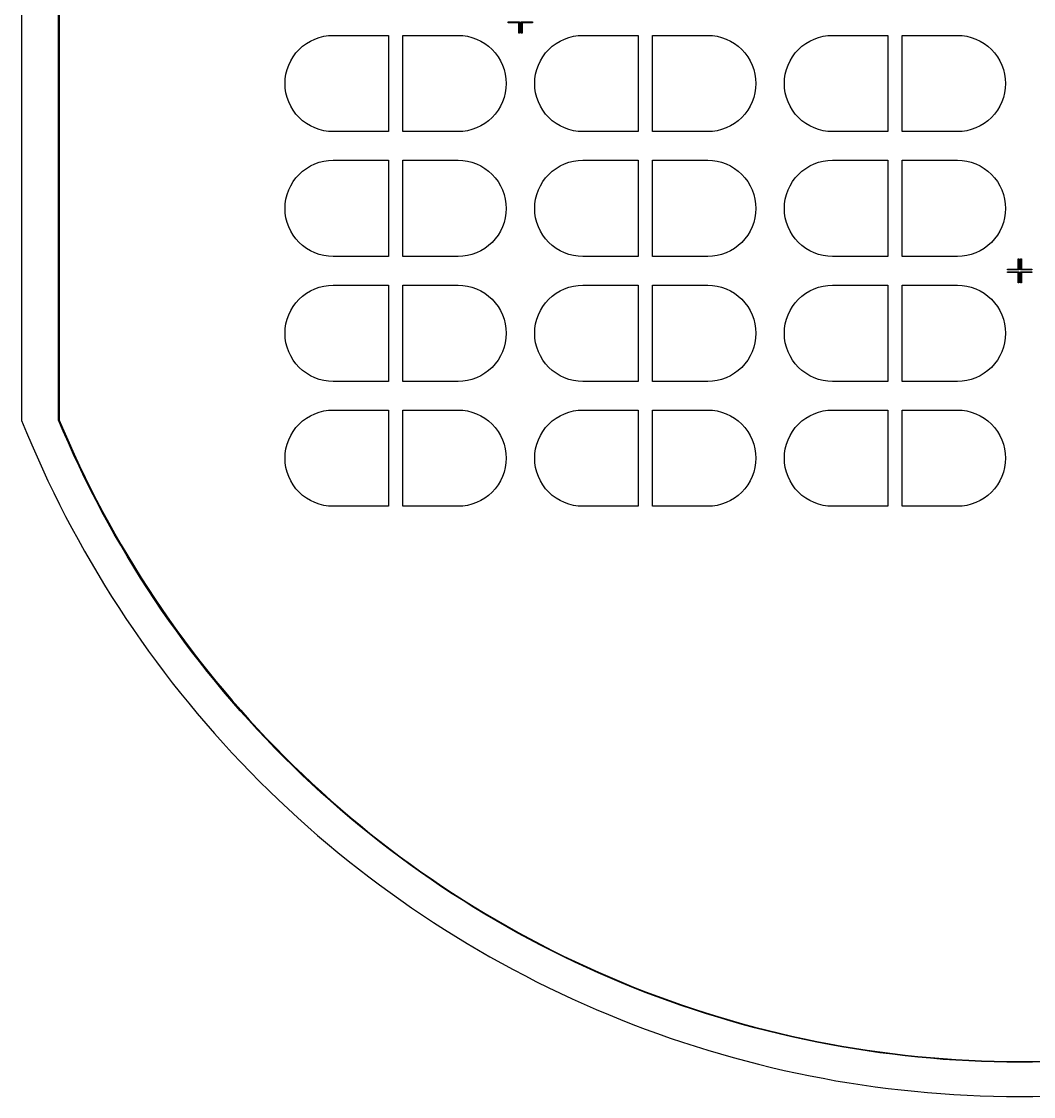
# Model space of a CAD drawing. Extents: x -18 to 132, y -42 to 114.
# Drawn here: x -18 to 55, y -41.5 to 36 of the extents above; entities that cross this region are included whole.
import ezdxf

# ---------------------------------------------------------------- set-up
doc = ezdxf.new("R2010")
doc.units = 0

msp = doc.modelspace()

# ---------------------------------------------------------------- linework, layer by layer
for p, q in [((-17.97, 64.7495), (-17.97, 7.25047)), ((-15.2978, 7.25064), (-15.2978, 64.7494)), ((-15.2437, 64.7491), (-15.2437, 7.25093)), ((17.125, 35.875), (17.125, 35.9375)), ((17.125, 35.9375), (17.9375, 35.9375)), ((17.875, 35.875), (17.125, 35.875)), ((17.875, 35.125), (17.875, 35.875)), ((17.9375, 35.9375), (17.9375, 35.125)), ((18.0625, 35.125), (18.0625, 35.9375)), ((18.0625, 35.9375), (18.875, 35.9375)), ((18.875, 35.875), (18.125, 35.875)), ((18.125, 35.875), (18.125, 35.125)), ((18.875, 35.9375), (18.875, 35.875)), ((3.49272, 34.8206), (3.82304, 34.9033)), ((3.82304, 34.9033), (4.15988, 34.9533)), ((4.15988, 34.9533), (4.5, 34.97)), ((4.5, 34.97), (8.485, 34.97)), ((8.485, 34.97), (8.485, 28.03)), ((9.515, 28.03), (9.515, 34.97)), ((9.515, 34.97), (13.5, 34.97)), ((13.5, 34.97), (13.8401, 34.9533)), ((13.8401, 34.9533), (14.177, 34.9033)), ((14.177, 34.9033), (14.5073, 34.8206)), ((17.9375, 35.125), (17.875, 35.125)), ((18.125, 35.125), (18.0625, 35.125)), ((21.4927, 34.8206), (21.823, 34.9033)), ((21.823, 34.9033), (22.1599, 34.9533)), ((22.1599, 34.9533), (22.5, 34.97)), ((22.5, 34.97), (26.485, 34.97)), ((26.485, 34.97), (26.485, 28.03)), ((27.515, 28.03), (27.515, 34.97)), ((27.515, 34.97), (31.5, 34.97)), ((31.5, 34.97), (31.8401, 34.9533)), ((31.8401, 34.9533), (32.177, 34.9033)), ((32.177, 34.9033), (32.5073, 34.8206)), ((39.4927, 34.8206), (39.823, 34.9033)), ((39.823, 34.9033), (40.1599, 34.9533)), ((40.1599, 34.9533), (40.5, 34.97)), ((40.5, 34.97), (44.485, 34.97)), ((44.485, 34.97), (44.485, 28.03)), ((45.515, 28.03), (45.515, 34.97)), ((45.515, 34.97), (49.5, 34.97)), ((49.5, 34.97), (49.8401, 34.9533)), ((49.8401, 34.9533), (50.177, 34.9033)), ((50.177, 34.9033), (50.5073, 34.8206)), ((2.04634, 33.9537), (2.29866, 34.1823)), ((2.29866, 34.1823), (2.57217, 34.3852)), ((2.57217, 34.3852), (2.86426, 34.5603)), ((2.86426, 34.5603), (3.17209, 34.7059)), ((3.17209, 34.7059), (3.49272, 34.8206)), ((14.5073, 34.8206), (14.8279, 34.7059)), ((14.8279, 34.7059), (15.1357, 34.5603)), ((15.1357, 34.5603), (15.4278, 34.3852)), ((15.4278, 34.3852), (15.7013, 34.1823)), ((15.7013, 34.1823), (15.9537, 33.9537)), ((20.0463, 33.9537), (20.2987, 34.1823)), ((20.2987, 34.1823), (20.5722, 34.3852)), ((20.5722, 34.3852), (20.8643, 34.5603)), ((20.8643, 34.5603), (21.1721, 34.7059)), ((21.1721, 34.7059), (21.4927, 34.8206)), ((32.5073, 34.8206), (32.8279, 34.7059)), ((32.8279, 34.7059), (33.1357, 34.5603)), ((33.1357, 34.5603), (33.4278, 34.3852)), ((33.4278, 34.3852), (33.7013, 34.1823)), ((33.7013, 34.1823), (33.9537, 33.9537)), ((38.0463, 33.9537), (38.2987, 34.1823)), ((38.2987, 34.1823), (38.5722, 34.3852)), ((38.5722, 34.3852), (38.8643, 34.5603)), ((38.8643, 34.5603), (39.1721, 34.7059)), ((39.1721, 34.7059), (39.4927, 34.8206)), ((50.5073, 34.8206), (50.8279, 34.7059)), ((50.8279, 34.7059), (51.1357, 34.5603)), ((51.1357, 34.5603), (51.4278, 34.3852)), ((51.4278, 34.3852), (51.7013, 34.1823)), ((51.7013, 34.1823), (51.9537, 33.9537)), ((1.43974, 33.1357), (1.61481, 33.4278)), ((1.61481, 33.4278), (1.81766, 33.7013)), ((1.81766, 33.7013), (2.04634, 33.9537)), ((15.9537, 33.9537), (16.1823, 33.7013)), ((16.1823, 33.7013), (16.3852, 33.4278)), ((16.3852, 33.4278), (16.5603, 33.1357)), ((19.4397, 33.1357), (19.6148, 33.4278)), ((19.6148, 33.4278), (19.8177, 33.7013)), ((19.8177, 33.7013), (20.0463, 33.9537)), ((33.9537, 33.9537), (34.1823, 33.7013)), ((34.1823, 33.7013), (34.3852, 33.4278)), ((34.3852, 33.4278), (34.5603, 33.1357)), ((37.4397, 33.1357), (37.6148, 33.4278)), ((37.6148, 33.4278), (37.8177, 33.7013)), ((37.8177, 33.7013), (38.0463, 33.9537)), ((51.9537, 33.9537), (52.1823, 33.7013)), ((52.1823, 33.7013), (52.3852, 33.4278)), ((52.3852, 33.4278), (52.5603, 33.1357)), ((1.17943, 32.5073), (1.29414, 32.8279)), ((1.29414, 32.8279), (1.43974, 33.1357)), ((16.5603, 33.1357), (16.7059, 32.8279)), ((16.7059, 32.8279), (16.8206, 32.5073)), ((19.1794, 32.5073), (19.2941, 32.8279)), ((19.2941, 32.8279), (19.4397, 33.1357)), ((34.5603, 33.1357), (34.7059, 32.8279)), ((34.7059, 32.8279), (34.8206, 32.5073)), ((37.1794, 32.5073), (37.2941, 32.8279)), ((37.2941, 32.8279), (37.4397, 33.1357)), ((52.5603, 33.1357), (52.7059, 32.8279)), ((52.7059, 32.8279), (52.8206, 32.5073)), ((1.03001, 31.5), (1.04672, 31.8401)), ((1.04672, 31.8401), (1.09668, 32.177)), ((1.09668, 32.177), (1.17943, 32.5073)), ((16.8206, 32.5073), (16.9033, 32.177)), ((16.9033, 32.177), (16.9533, 31.8401)), ((16.9533, 31.8401), (16.97, 31.5)), ((19.03, 31.5), (19.0467, 31.8401)), ((19.0467, 31.8401), (19.0967, 32.177)), ((19.0967, 32.177), (19.1794, 32.5073)), ((34.8206, 32.5073), (34.9033, 32.177)), ((34.9033, 32.177), (34.9533, 31.8401)), ((34.9533, 31.8401), (34.97, 31.5)), ((37.03, 31.5), (37.0467, 31.8401)), ((37.0467, 31.8401), (37.0967, 32.177)), ((37.0967, 32.177), (37.1794, 32.5073)), ((52.8206, 32.5073), (52.9033, 32.177)), ((52.9033, 32.177), (52.9533, 31.8401)), ((52.9533, 31.8401), (52.97, 31.5)), ((1.04672, 31.1599), (1.03001, 31.5)), ((1.09668, 30.823), (1.04672, 31.1599)), ((16.9533, 31.1599), (16.9033, 30.823)), ((16.97, 31.5), (16.9533, 31.1599)), ((19.0467, 31.1599), (19.03, 31.5)), ((19.0967, 30.823), (19.0467, 31.1599)), ((34.9533, 31.1599), (34.9033, 30.823)), ((34.97, 31.5), (34.9533, 31.1599)), ((37.0467, 31.1599), (37.03, 31.5)), ((37.0967, 30.823), (37.0467, 31.1599)), ((52.9533, 31.1599), (52.9033, 30.823)), ((52.97, 31.5), (52.9533, 31.1599)), ((1.17943, 30.4927), (1.09668, 30.823)), ((1.29414, 30.1721), (1.17943, 30.4927)), ((16.8206, 30.4927), (16.7059, 30.1721)), ((16.9033, 30.823), (16.8206, 30.4927)), ((19.1794, 30.4927), (19.0967, 30.823)), ((19.2941, 30.1721), (19.1794, 30.4927)), ((34.8206, 30.4927), (34.7059, 30.1721)), ((34.9033, 30.823), (34.8206, 30.4927)), ((37.1794, 30.4927), (37.0967, 30.823)), ((37.2941, 30.1721), (37.1794, 30.4927)), ((52.8206, 30.4927), (52.7059, 30.1721)), ((52.9033, 30.823), (52.8206, 30.4927)), ((1.43974, 29.8643), (1.29414, 30.1721)), ((1.61481, 29.5722), (1.43974, 29.8643)), ((1.81766, 29.2987), (1.61481, 29.5722)), ((16.3852, 29.5722), (16.1823, 29.2987)), ((16.5603, 29.8643), (16.3852, 29.5722)), ((16.7059, 30.1721), (16.5603, 29.8643)), ((19.4397, 29.8643), (19.2941, 30.1721)), ((19.6148, 29.5722), (19.4397, 29.8643)), ((19.8177, 29.2987), (19.6148, 29.5722)), ((34.3852, 29.5722), (34.1823, 29.2987)), ((34.5603, 29.8643), (34.3852, 29.5722)), ((34.7059, 30.1721), (34.5603, 29.8643)), ((37.4397, 29.8643), (37.2941, 30.1721)), ((37.6148, 29.5722), (37.4397, 29.8643)), ((37.8177, 29.2987), (37.6148, 29.5722)), ((52.3852, 29.5722), (52.1823, 29.2987)), ((52.5603, 29.8643), (52.3852, 29.5722)), ((52.7059, 30.1721), (52.5603, 29.8643)), ((2.04634, 29.0463), (1.81766, 29.2987)), ((2.29866, 28.8177), (2.04634, 29.0463)), ((2.57217, 28.6148), (2.29866, 28.8177)), ((15.7013, 28.8177), (15.4278, 28.6148)), ((15.9537, 29.0463), (15.7013, 28.8177)), ((16.1823, 29.2987), (15.9537, 29.0463)), ((20.0463, 29.0463), (19.8177, 29.2987)), ((20.2987, 28.8177), (20.0463, 29.0463)), ((20.5722, 28.6148), (20.2987, 28.8177)), ((33.7013, 28.8177), (33.4278, 28.6148)), ((33.9537, 29.0463), (33.7013, 28.8177)), ((34.1823, 29.2987), (33.9537, 29.0463)), ((38.0463, 29.0463), (37.8177, 29.2987)), ((38.2987, 28.8177), (38.0463, 29.0463)), ((38.5722, 28.6148), (38.2987, 28.8177)), ((51.7013, 28.8177), (51.4278, 28.6148)), ((51.9537, 29.0463), (51.7013, 28.8177)), ((52.1823, 29.2987), (51.9537, 29.0463)), ((2.86426, 28.4397), (2.57217, 28.6148)), ((3.17209, 28.2941), (2.86426, 28.4397)), ((3.49272, 28.1794), (3.17209, 28.2941)), ((3.82304, 28.0967), (3.49272, 28.1794)), ((4.15988, 28.0467), (3.82304, 28.0967)), ((4.5, 28.03), (4.15988, 28.0467)), ((8.485, 28.03), (4.5, 28.03)), ((13.5, 28.03), (9.515, 28.03)), ((13.8401, 28.0467), (13.5, 28.03)), ((14.177, 28.0967), (13.8401, 28.0467)), ((14.5073, 28.1794), (14.177, 28.0967)), ((14.8279, 28.2941), (14.5073, 28.1794)), ((15.1357, 28.4397), (14.8279, 28.2941)), ((15.4278, 28.6148), (15.1357, 28.4397)), ((20.8643, 28.4397), (20.5722, 28.6148)), ((21.1721, 28.2941), (20.8643, 28.4397)), ((21.4927, 28.1794), (21.1721, 28.2941)), ((21.823, 28.0967), (21.4927, 28.1794)), ((22.1599, 28.0467), (21.823, 28.0967)), ((22.5, 28.03), (22.1599, 28.0467)), ((26.485, 28.03), (22.5, 28.03)), ((31.5, 28.03), (27.515, 28.03)), ((31.8401, 28.0467), (31.5, 28.03)), ((32.177, 28.0967), (31.8401, 28.0467)), ((32.5073, 28.1794), (32.177, 28.0967)), ((32.8279, 28.2941), (32.5073, 28.1794)), ((33.1357, 28.4397), (32.8279, 28.2941)), ((33.4278, 28.6148), (33.1357, 28.4397)), ((38.8643, 28.4397), (38.5722, 28.6148)), ((39.1721, 28.2941), (38.8643, 28.4397)), ((39.4927, 28.1794), (39.1721, 28.2941)), ((39.823, 28.0967), (39.4927, 28.1794)), ((40.1599, 28.0467), (39.823, 28.0967)), ((40.5, 28.03), (40.1599, 28.0467)), ((44.485, 28.03), (40.5, 28.03)), ((49.5, 28.03), (45.515, 28.03)), ((49.8401, 28.0467), (49.5, 28.03)), ((50.177, 28.0967), (49.8401, 28.0467)), ((50.5073, 28.1794), (50.177, 28.0967)), ((50.8279, 28.2941), (50.5073, 28.1794)), ((51.1357, 28.4397), (50.8279, 28.2941)), ((51.4278, 28.6148), (51.1357, 28.4397)), ((2.86426, 25.5603), (3.17209, 25.7059)), ((3.17209, 25.7059), (3.49272, 25.8206)), ((3.49272, 25.8206), (3.82304, 25.9033)), ((3.82304, 25.9033), (4.15988, 25.9533)), ((4.15988, 25.9533), (4.5, 25.97)), ((4.5, 25.97), (8.485, 25.97)), ((8.485, 25.97), (8.485, 19.03)), ((9.515, 19.03), (9.515, 25.97)), ((9.515, 25.97), (13.5, 25.97)), ((13.5, 25.97), (13.8401, 25.9533)), ((13.8401, 25.9533), (14.177, 25.9033)), ((14.177, 25.9033), (14.5073, 25.8206)), ((14.5073, 25.8206), (14.8279, 25.7059)), ((14.8279, 25.7059), (15.1357, 25.5603)), ((20.8643, 25.5603), (21.1721, 25.7059)), ((21.1721, 25.7059), (21.4927, 25.8206)), ((21.4927, 25.8206), (21.823, 25.9033)), ((21.823, 25.9033), (22.1599, 25.9533)), ((22.1599, 25.9533), (22.5, 25.97)), ((22.5, 25.97), (26.485, 25.97)), ((26.485, 25.97), (26.485, 19.03)), ((27.515, 19.03), (27.515, 25.97)), ((27.515, 25.97), (31.5, 25.97)), ((31.5, 25.97), (31.8401, 25.9533)), ((31.8401, 25.9533), (32.177, 25.9033)), ((32.177, 25.9033), (32.5073, 25.8206)), ((32.5073, 25.8206), (32.8279, 25.7059)), ((32.8279, 25.7059), (33.1357, 25.5603)), ((38.8643, 25.5603), (39.1721, 25.7059)), ((39.1721, 25.7059), (39.4927, 25.8206)), ((39.4927, 25.8206), (39.823, 25.9033)), ((39.823, 25.9033), (40.1599, 25.9533)), ((40.1599, 25.9533), (40.5, 25.97)), ((40.5, 25.97), (44.485, 25.97)), ((44.485, 25.97), (44.485, 19.03)), ((45.515, 19.03), (45.515, 25.97)), ((45.515, 25.97), (49.5, 25.97)), ((49.5, 25.97), (49.8401, 25.9533)), ((49.8401, 25.9533), (50.177, 25.9033)), ((50.177, 25.9033), (50.5073, 25.8206)), ((50.5073, 25.8206), (50.8279, 25.7059)), ((50.8279, 25.7059), (51.1357, 25.5603)), ((1.81766, 24.7013), (2.04634, 24.9537)), ((2.04634, 24.9537), (2.29866, 25.1823)), ((2.29866, 25.1823), (2.57217, 25.3852)), ((2.57217, 25.3852), (2.86426, 25.5603)), ((15.1357, 25.5603), (15.4278, 25.3852)), ((15.4278, 25.3852), (15.7013, 25.1823)), ((15.7013, 25.1823), (15.9537, 24.9537)), ((15.9537, 24.9537), (16.1823, 24.7013)), ((19.8177, 24.7013), (20.0463, 24.9537)), ((20.0463, 24.9537), (20.2987, 25.1823)), ((20.2987, 25.1823), (20.5722, 25.3852)), ((20.5722, 25.3852), (20.8643, 25.5603)), ((33.1357, 25.5603), (33.4278, 25.3852)), ((33.4278, 25.3852), (33.7013, 25.1823)), ((33.7013, 25.1823), (33.9537, 24.9537)), ((33.9537, 24.9537), (34.1823, 24.7013)), ((37.8177, 24.7013), (38.0463, 24.9537)), ((38.0463, 24.9537), (38.2987, 25.1823)), ((38.2987, 25.1823), (38.5722, 25.3852)), ((38.5722, 25.3852), (38.8643, 25.5603)), ((51.1357, 25.5603), (51.4278, 25.3852)), ((51.4278, 25.3852), (51.7013, 25.1823)), ((51.7013, 25.1823), (51.9537, 24.9537)), ((51.9537, 24.9537), (52.1823, 24.7013)), ((1.29414, 23.8279), (1.43974, 24.1357)), ((1.43974, 24.1357), (1.61481, 24.4278)), ((1.61481, 24.4278), (1.81766, 24.7013)), ((16.1823, 24.7013), (16.3852, 24.4278)), ((16.3852, 24.4278), (16.5603, 24.1357)), ((16.5603, 24.1357), (16.7059, 23.8279)), ((19.2941, 23.8279), (19.4397, 24.1357)), ((19.4397, 24.1357), (19.6148, 24.4278)), ((19.6148, 24.4278), (19.8177, 24.7013)), ((34.1823, 24.7013), (34.3852, 24.4278)), ((34.3852, 24.4278), (34.5603, 24.1357)), ((34.5603, 24.1357), (34.7059, 23.8279)), ((37.2941, 23.8279), (37.4397, 24.1357)), ((37.4397, 24.1357), (37.6148, 24.4278)), ((37.6148, 24.4278), (37.8177, 24.7013)), ((52.1823, 24.7013), (52.3852, 24.4278)), ((52.3852, 24.4278), (52.5603, 24.1357)), ((52.5603, 24.1357), (52.7059, 23.8279)), ((1.09668, 23.177), (1.17943, 23.5073)), ((1.17943, 23.5073), (1.29414, 23.8279)), ((16.7059, 23.8279), (16.8206, 23.5073)), ((16.8206, 23.5073), (16.9033, 23.177)), ((19.0967, 23.177), (19.1794, 23.5073)), ((19.1794, 23.5073), (19.2941, 23.8279)), ((34.7059, 23.8279), (34.8206, 23.5073)), ((34.8206, 23.5073), (34.9033, 23.177)), ((37.0967, 23.177), (37.1794, 23.5073)), ((37.1794, 23.5073), (37.2941, 23.8279)), ((52.7059, 23.8279), (52.8206, 23.5073)), ((52.8206, 23.5073), (52.9033, 23.177)), ((1.03001, 22.5), (1.04672, 22.8401)), ((1.04672, 22.1599), (1.03001, 22.5)), ((1.04672, 22.8401), (1.09668, 23.177)), ((16.9033, 23.177), (16.9533, 22.8401)), ((16.9533, 22.8401), (16.97, 22.5)), ((16.97, 22.5), (16.9533, 22.1599)), ((19.03, 22.5), (19.0467, 22.8401)), ((19.0467, 22.1599), (19.03, 22.5)), ((19.0467, 22.8401), (19.0967, 23.177)), ((34.9033, 23.177), (34.9533, 22.8401)), ((34.9533, 22.8401), (34.97, 22.5)), ((34.97, 22.5), (34.9533, 22.1599)), ((37.03, 22.5), (37.0467, 22.8401)), ((37.0467, 22.1599), (37.03, 22.5)), ((37.0467, 22.8401), (37.0967, 23.177)), ((52.9033, 23.177), (52.9533, 22.8401)), ((52.9533, 22.8401), (52.97, 22.5)), ((52.97, 22.5), (52.9533, 22.1599)), ((1.09668, 21.823), (1.04672, 22.1599)), ((1.17943, 21.4927), (1.09668, 21.823)), ((16.9033, 21.823), (16.8206, 21.4927)), ((16.9533, 22.1599), (16.9033, 21.823)), ((19.0967, 21.823), (19.0467, 22.1599)), ((19.1794, 21.4927), (19.0967, 21.823)), ((34.9033, 21.823), (34.8206, 21.4927)), ((34.9533, 22.1599), (34.9033, 21.823)), ((37.0967, 21.823), (37.0467, 22.1599)), ((37.1794, 21.4927), (37.0967, 21.823)), ((52.9033, 21.823), (52.8206, 21.4927)), ((52.9533, 22.1599), (52.9033, 21.823)), ((1.29414, 21.1721), (1.17943, 21.4927)), ((1.43974, 20.8643), (1.29414, 21.1721)), ((16.7059, 21.1721), (16.5603, 20.8643)), ((16.8206, 21.4927), (16.7059, 21.1721)), ((19.2941, 21.1721), (19.1794, 21.4927)), ((19.4397, 20.8643), (19.2941, 21.1721)), ((34.7059, 21.1721), (34.5603, 20.8643)), ((34.8206, 21.4927), (34.7059, 21.1721)), ((37.2941, 21.1721), (37.1794, 21.4927)), ((37.4397, 20.8643), (37.2941, 21.1721)), ((52.7059, 21.1721), (52.5603, 20.8643)), ((52.8206, 21.4927), (52.7059, 21.1721)), ((1.61481, 20.5722), (1.43974, 20.8643)), ((1.81766, 20.2987), (1.61481, 20.5722)), ((2.04634, 20.0463), (1.81766, 20.2987)), ((16.1823, 20.2987), (15.9537, 20.0463)), ((16.3852, 20.5722), (16.1823, 20.2987)), ((16.5603, 20.8643), (16.3852, 20.5722)), ((19.6148, 20.5722), (19.4397, 20.8643)), ((19.8177, 20.2987), (19.6148, 20.5722)), ((20.0463, 20.0463), (19.8177, 20.2987)), ((34.1823, 20.2987), (33.9537, 20.0463)), ((34.3852, 20.5722), (34.1823, 20.2987)), ((34.5603, 20.8643), (34.3852, 20.5722)), ((37.6148, 20.5722), (37.4397, 20.8643)), ((37.8177, 20.2987), (37.6148, 20.5722)), ((38.0463, 20.0463), (37.8177, 20.2987)), ((52.1823, 20.2987), (51.9537, 20.0463)), ((52.3852, 20.5722), (52.1823, 20.2987)), ((52.5603, 20.8643), (52.3852, 20.5722)), ((2.29866, 19.8177), (2.04634, 20.0463)), ((2.57217, 19.6148), (2.29866, 19.8177)), ((2.86426, 19.4397), (2.57217, 19.6148)), ((3.17209, 19.2941), (2.86426, 19.4397)), ((15.1357, 19.4397), (14.8279, 19.2941)), ((15.4278, 19.6148), (15.1357, 19.4397)), ((15.7013, 19.8177), (15.4278, 19.6148)), ((15.9537, 20.0463), (15.7013, 19.8177)), ((20.2987, 19.8177), (20.0463, 20.0463)), ((20.5722, 19.6148), (20.2987, 19.8177)), ((20.8643, 19.4397), (20.5722, 19.6148)), ((21.1721, 19.2941), (20.8643, 19.4397)), ((33.1357, 19.4397), (32.8279, 19.2941)), ((33.4278, 19.6148), (33.1357, 19.4397)), ((33.7013, 19.8177), (33.4278, 19.6148)), ((33.9537, 20.0463), (33.7013, 19.8177)), ((38.2987, 19.8177), (38.0463, 20.0463)), ((38.5722, 19.6148), (38.2987, 19.8177)), ((38.8643, 19.4397), (38.5722, 19.6148)), ((39.1721, 19.2941), (38.8643, 19.4397)), ((51.1357, 19.4397), (50.8279, 19.2941)), ((51.4278, 19.6148), (51.1357, 19.4397)), ((51.7013, 19.8177), (51.4278, 19.6148)), ((51.9537, 20.0463), (51.7013, 19.8177)), ((3.49272, 19.1794), (3.17209, 19.2941)), ((3.82304, 19.0967), (3.49272, 19.1794)), ((4.15988, 19.0467), (3.82304, 19.0967)), ((4.5, 19.03), (4.15988, 19.0467)), ((8.485, 19.03), (4.5, 19.03)), ((13.5, 19.03), (9.515, 19.03)), ((13.8401, 19.0467), (13.5, 19.03)), ((14.177, 19.0967), (13.8401, 19.0467)), ((14.5073, 19.1794), (14.177, 19.0967)), ((14.8279, 19.2941), (14.5073, 19.1794)), ((21.4927, 19.1794), (21.1721, 19.2941)), ((21.823, 19.0967), (21.4927, 19.1794)), ((22.1599, 19.0467), (21.823, 19.0967)), ((22.5, 19.03), (22.1599, 19.0467)), ((26.485, 19.03), (22.5, 19.03)), ((31.5, 19.03), (27.515, 19.03)), ((31.8401, 19.0467), (31.5, 19.03)), ((32.177, 19.0967), (31.8401, 19.0467)), ((32.5073, 19.1794), (32.177, 19.0967)), ((32.8279, 19.2941), (32.5073, 19.1794)), ((39.4927, 19.1794), (39.1721, 19.2941)), ((39.823, 19.0967), (39.4927, 19.1794)), ((40.1599, 19.0467), (39.823, 19.0967)), ((40.5, 19.03), (40.1599, 19.0467)), ((44.485, 19.03), (40.5, 19.03)), ((49.5, 19.03), (45.515, 19.03)), ((49.8401, 19.0467), (49.5, 19.03)), ((50.177, 19.0967), (49.8401, 19.0467)), ((50.5073, 19.1794), (50.177, 19.0967)), ((50.8279, 19.2941), (50.5073, 19.1794)), ((53.875, 18.125), (53.875, 18.875)), ((53.875, 18.875), (53.9375, 18.875)), ((53.9375, 18.875), (53.9375, 18.0625)), ((54.0625, 18.0625), (54.0625, 18.875)), ((54.0625, 18.875), (54.125, 18.875)), ((54.125, 18.875), (54.125, 18.125)), ((53.125, 18.0625), (53.125, 18.125)), ((53.125, 18.125), (53.875, 18.125)), ((53.9375, 18.0625), (53.125, 18.0625)), ((53.125, 17.875), (53.125, 17.9375)), ((53.125, 17.9375), (53.9375, 17.9375)), ((53.875, 17.875), (53.125, 17.875)), ((53.875, 17.125), (53.875, 17.875)), ((53.9375, 17.9375), (53.9375, 17.125)), ((54.875, 18.0625), (54.0625, 18.0625)), ((54.0625, 17.125), (54.0625, 17.9375)), ((54.0625, 17.9375), (54.875, 17.9375)), ((54.125, 18.125), (54.875, 18.125)), ((54.875, 17.875), (54.125, 17.875)), ((54.125, 17.875), (54.125, 17.125)), ((54.875, 18.125), (54.875, 18.0625)), ((54.875, 17.9375), (54.875, 17.875)), ((53.9375, 17.125), (53.875, 17.125)), ((54.125, 17.125), (54.0625, 17.125)), ((2.29866, 16.1823), (2.57217, 16.3852)), ((2.57217, 16.3852), (2.86426, 16.5603)), ((2.86426, 16.5603), (3.17209, 16.7059)), ((3.17209, 16.7059), (3.49272, 16.8206)), ((3.49272, 16.8206), (3.82304, 16.9033)), ((3.82304, 16.9033), (4.15988, 16.9533)), ((4.15988, 16.9533), (4.5, 16.97)), ((4.5, 16.97), (8.485, 16.97)), ((8.485, 16.97), (8.485, 10.03)), ((9.515, 10.03), (9.515, 16.97)), ((9.515, 16.97), (13.5, 16.97)), ((13.5, 16.97), (13.8401, 16.9533)), ((13.8401, 16.9533), (14.177, 16.9033)), ((14.177, 16.9033), (14.5073, 16.8206)), ((14.5073, 16.8206), (14.8279, 16.7059)), ((14.8279, 16.7059), (15.1357, 16.5603)), ((15.1357, 16.5603), (15.4278, 16.3852)), ((15.4278, 16.3852), (15.7013, 16.1823)), ((20.2987, 16.1823), (20.5722, 16.3852)), ((20.5722, 16.3852), (20.8643, 16.5603)), ((20.8643, 16.5603), (21.1721, 16.7059)), ((21.1721, 16.7059), (21.4927, 16.8206)), ((21.4927, 16.8206), (21.823, 16.9033)), ((21.823, 16.9033), (22.1599, 16.9533)), ((22.1599, 16.9533), (22.5, 16.97)), ((22.5, 16.97), (26.485, 16.97)), ((26.485, 16.97), (26.485, 10.03)), ((27.515, 10.03), (27.515, 16.97)), ((27.515, 16.97), (31.5, 16.97)), ((31.5, 16.97), (31.8401, 16.9533)), ((31.8401, 16.9533), (32.177, 16.9033)), ((32.177, 16.9033), (32.5073, 16.8206)), ((32.5073, 16.8206), (32.8279, 16.7059)), ((32.8279, 16.7059), (33.1357, 16.5603)), ((33.1357, 16.5603), (33.4278, 16.3852)), ((33.4278, 16.3852), (33.7013, 16.1823)), ((38.2987, 16.1823), (38.5722, 16.3852)), ((38.5722, 16.3852), (38.8643, 16.5603)), ((38.8643, 16.5603), (39.1721, 16.7059)), ((39.1721, 16.7059), (39.4927, 16.8206)), ((39.4927, 16.8206), (39.823, 16.9033)), ((39.823, 16.9033), (40.1599, 16.9533)), ((40.1599, 16.9533), (40.5, 16.97)), ((40.5, 16.97), (44.485, 16.97)), ((44.485, 16.97), (44.485, 10.03)), ((45.515, 10.03), (45.515, 16.97)), ((45.515, 16.97), (49.5, 16.97)), ((49.5, 16.97), (49.8401, 16.9533)), ((49.8401, 16.9533), (50.177, 16.9033)), ((50.177, 16.9033), (50.5073, 16.8206)), ((50.5073, 16.8206), (50.8279, 16.7059)), ((50.8279, 16.7059), (51.1357, 16.5603)), ((51.1357, 16.5603), (51.4278, 16.3852)), ((51.4278, 16.3852), (51.7013, 16.1823)), ((1.61481, 15.4278), (1.81766, 15.7013)), ((1.81766, 15.7013), (2.04634, 15.9537)), ((2.04634, 15.9537), (2.29866, 16.1823)), ((15.7013, 16.1823), (15.9537, 15.9537)), ((15.9537, 15.9537), (16.1823, 15.7013)), ((16.1823, 15.7013), (16.3852, 15.4278)), ((19.6148, 15.4278), (19.8177, 15.7013)), ((19.8177, 15.7013), (20.0463, 15.9537)), ((20.0463, 15.9537), (20.2987, 16.1823)), ((33.7013, 16.1823), (33.9537, 15.9537)), ((33.9537, 15.9537), (34.1823, 15.7013)), ((34.1823, 15.7013), (34.3852, 15.4278)), ((37.6148, 15.4278), (37.8177, 15.7013)), ((37.8177, 15.7013), (38.0463, 15.9537)), ((38.0463, 15.9537), (38.2987, 16.1823)), ((51.7013, 16.1823), (51.9537, 15.9537)), ((51.9537, 15.9537), (52.1823, 15.7013)), ((52.1823, 15.7013), (52.3852, 15.4278)), ((1.17943, 14.5073), (1.29414, 14.8279)), ((1.29414, 14.8279), (1.43974, 15.1357)), ((1.43974, 15.1357), (1.61481, 15.4278)), ((16.3852, 15.4278), (16.5603, 15.1357)), ((16.5603, 15.1357), (16.7059, 14.8279)), ((16.7059, 14.8279), (16.8206, 14.5073)), ((19.1794, 14.5073), (19.2941, 14.8279)), ((19.2941, 14.8279), (19.4397, 15.1357)), ((19.4397, 15.1357), (19.6148, 15.4278)), ((34.3852, 15.4278), (34.5603, 15.1357)), ((34.5603, 15.1357), (34.7059, 14.8279)), ((34.7059, 14.8279), (34.8206, 14.5073)), ((37.1794, 14.5073), (37.2941, 14.8279)), ((37.2941, 14.8279), (37.4397, 15.1357)), ((37.4397, 15.1357), (37.6148, 15.4278)), ((52.3852, 15.4278), (52.5603, 15.1357)), ((52.5603, 15.1357), (52.7059, 14.8279)), ((52.7059, 14.8279), (52.8206, 14.5073)), ((1.04672, 13.8401), (1.09668, 14.177)), ((1.09668, 14.177), (1.17943, 14.5073)), ((16.8206, 14.5073), (16.9033, 14.177)), ((16.9033, 14.177), (16.9533, 13.8401)), ((19.0467, 13.8401), (19.0967, 14.177)), ((19.0967, 14.177), (19.1794, 14.5073)), ((34.8206, 14.5073), (34.9033, 14.177)), ((34.9033, 14.177), (34.9533, 13.8401)), ((37.0467, 13.8401), (37.0967, 14.177)), ((37.0967, 14.177), (37.1794, 14.5073)), ((52.8206, 14.5073), (52.9033, 14.177)), ((52.9033, 14.177), (52.9533, 13.8401)), ((1.03001, 13.5), (1.04672, 13.8401)), ((1.04672, 13.1599), (1.03001, 13.5)), ((16.9533, 13.8401), (16.97, 13.5)), ((16.97, 13.5), (16.9533, 13.1599)), ((19.03, 13.5), (19.0467, 13.8401)), ((19.0467, 13.1599), (19.03, 13.5)), ((34.9533, 13.8401), (34.97, 13.5)), ((34.97, 13.5), (34.9533, 13.1599)), ((37.03, 13.5), (37.0467, 13.8401)), ((37.0467, 13.1599), (37.03, 13.5)), ((52.9533, 13.8401), (52.97, 13.5)), ((52.97, 13.5), (52.9533, 13.1599)), ((1.09668, 12.823), (1.04672, 13.1599)), ((1.17943, 12.4927), (1.09668, 12.823)), ((1.29414, 12.1721), (1.17943, 12.4927)), ((16.8206, 12.4927), (16.7059, 12.1721)), ((16.9033, 12.823), (16.8206, 12.4927)), ((16.9533, 13.1599), (16.9033, 12.823)), ((19.0967, 12.823), (19.0467, 13.1599)), ((19.1794, 12.4927), (19.0967, 12.823)), ((19.2941, 12.1721), (19.1794, 12.4927)), ((34.8206, 12.4927), (34.7059, 12.1721)), ((34.9033, 12.823), (34.8206, 12.4927)), ((34.9533, 13.1599), (34.9033, 12.823)), ((37.0967, 12.823), (37.0467, 13.1599)), ((37.1794, 12.4927), (37.0967, 12.823)), ((37.2941, 12.1721), (37.1794, 12.4927)), ((52.8206, 12.4927), (52.7059, 12.1721)), ((52.9033, 12.823), (52.8206, 12.4927)), ((52.9533, 13.1599), (52.9033, 12.823)), ((1.43974, 11.8643), (1.29414, 12.1721)), ((1.61481, 11.5722), (1.43974, 11.8643)), ((16.5603, 11.8643), (16.3852, 11.5722)), ((16.7059, 12.1721), (16.5603, 11.8643)), ((19.4397, 11.8643), (19.2941, 12.1721)), ((19.6148, 11.5722), (19.4397, 11.8643)), ((34.5603, 11.8643), (34.3852, 11.5722)), ((34.7059, 12.1721), (34.5603, 11.8643)), ((37.4397, 11.8643), (37.2941, 12.1721)), ((37.6148, 11.5722), (37.4397, 11.8643)), ((52.5603, 11.8643), (52.3852, 11.5722)), ((52.7059, 12.1721), (52.5603, 11.8643)), ((1.81766, 11.2987), (1.61481, 11.5722)), ((2.04634, 11.0463), (1.81766, 11.2987)), ((2.29866, 10.8177), (2.04634, 11.0463)), ((15.9537, 11.0463), (15.7013, 10.8177)), ((16.1823, 11.2987), (15.9537, 11.0463)), ((16.3852, 11.5722), (16.1823, 11.2987)), ((19.8177, 11.2987), (19.6148, 11.5722)), ((20.0463, 11.0463), (19.8177, 11.2987)), ((20.2987, 10.8177), (20.0463, 11.0463)), ((33.9537, 11.0463), (33.7013, 10.8177)), ((34.1823, 11.2987), (33.9537, 11.0463)), ((34.3852, 11.5722), (34.1823, 11.2987)), ((37.8177, 11.2987), (37.6148, 11.5722)), ((38.0463, 11.0463), (37.8177, 11.2987)), ((38.2987, 10.8177), (38.0463, 11.0463)), ((51.9537, 11.0463), (51.7013, 10.8177)), ((52.1823, 11.2987), (51.9537, 11.0463)), ((52.3852, 11.5722), (52.1823, 11.2987)), ((2.57217, 10.6148), (2.29866, 10.8177)), ((2.86426, 10.4397), (2.57217, 10.6148)), ((3.17209, 10.2941), (2.86426, 10.4397)), ((3.49272, 10.1794), (3.17209, 10.2941)), ((3.82304, 10.0967), (3.49272, 10.1794)), ((4.15988, 10.0467), (3.82304, 10.0967)), ((14.177, 10.0967), (13.8401, 10.0467)), ((14.5073, 10.1794), (14.177, 10.0967)), ((14.8279, 10.2941), (14.5073, 10.1794)), ((15.1357, 10.4397), (14.8279, 10.2941)), ((15.4278, 10.6148), (15.1357, 10.4397)), ((15.7013, 10.8177), (15.4278, 10.6148)), ((20.5722, 10.6148), (20.2987, 10.8177)), ((20.8643, 10.4397), (20.5722, 10.6148)), ((21.1721, 10.2941), (20.8643, 10.4397)), ((21.4927, 10.1794), (21.1721, 10.2941)), ((21.823, 10.0967), (21.4927, 10.1794)), ((22.1599, 10.0467), (21.823, 10.0967)), ((32.177, 10.0967), (31.8401, 10.0467)), ((32.5073, 10.1794), (32.177, 10.0967)), ((32.8279, 10.2941), (32.5073, 10.1794)), ((33.1357, 10.4397), (32.8279, 10.2941)), ((33.4278, 10.6148), (33.1357, 10.4397)), ((33.7013, 10.8177), (33.4278, 10.6148)), ((38.5722, 10.6148), (38.2987, 10.8177)), ((38.8643, 10.4397), (38.5722, 10.6148)), ((39.1721, 10.2941), (38.8643, 10.4397)), ((39.4927, 10.1794), (39.1721, 10.2941)), ((39.823, 10.0967), (39.4927, 10.1794)), ((40.1599, 10.0467), (39.823, 10.0967)), ((50.177, 10.0967), (49.8401, 10.0467)), ((50.5073, 10.1794), (50.177, 10.0967)), ((50.8279, 10.2941), (50.5073, 10.1794)), ((51.1357, 10.4397), (50.8279, 10.2941)), ((51.4278, 10.6148), (51.1357, 10.4397)), ((51.7013, 10.8177), (51.4278, 10.6148)), ((4.5, 10.03), (4.15988, 10.0467)), ((8.485, 10.03), (4.5, 10.03)), ((13.5, 10.03), (9.515, 10.03)), ((13.8401, 10.0467), (13.5, 10.03)), ((22.5, 10.03), (22.1599, 10.0467)), ((26.485, 10.03), (22.5, 10.03)), ((31.5, 10.03), (27.515, 10.03)), ((31.8401, 10.0467), (31.5, 10.03)), ((40.5, 10.03), (40.1599, 10.0467)), ((44.485, 10.03), (40.5, 10.03)), ((49.5, 10.03), (45.515, 10.03)), ((49.8401, 10.0467), (49.5, 10.03)), ((3.17209, 7.70586), (3.49272, 7.82057)), ((3.49272, 7.82057), (3.82304, 7.90332)), ((3.82304, 7.90332), (4.15988, 7.95328)), ((4.15988, 7.95328), (4.5, 7.96999)), ((4.5, 7.96999), (8.485, 7.96999)), ((8.485, 7.96999), (8.485, 1.03001)), ((9.515, 1.03001), (9.515, 7.96999)), ((9.515, 7.96999), (13.5, 7.96999)), ((13.5, 7.96999), (13.8401, 7.95328)), ((13.8401, 7.95328), (14.177, 7.90332)), ((14.177, 7.90332), (14.5073, 7.82057)), ((14.5073, 7.82057), (14.8279, 7.70586)), ((21.1721, 7.70586), (21.4927, 7.82057)), ((21.4927, 7.82057), (21.823, 7.90332)), ((21.823, 7.90332), (22.1599, 7.95328)), ((22.1599, 7.95328), (22.5, 7.96999)), ((22.5, 7.96999), (26.485, 7.96999)), ((26.485, 7.96999), (26.485, 1.03001)), ((27.515, 1.03001), (27.515, 7.96999)), ((27.515, 7.96999), (31.5, 7.96999)), ((31.5, 7.96999), (31.8401, 7.95328)), ((31.8401, 7.95328), (32.177, 7.90332)), ((32.177, 7.90332), (32.5073, 7.82057)), ((32.5073, 7.82057), (32.8279, 7.70586)), ((39.1721, 7.70586), (39.4927, 7.82057)), ((39.4927, 7.82057), (39.823, 7.90332)), ((39.823, 7.90332), (40.1599, 7.95328)), ((40.1599, 7.95328), (40.5, 7.96999)), ((40.5, 7.96999), (44.485, 7.96999)), ((44.485, 7.96999), (44.485, 1.03001)), ((45.515, 1.03001), (45.515, 7.96999)), ((45.515, 7.96999), (49.5, 7.96999)), ((49.5, 7.96999), (49.8401, 7.95328)), ((49.8401, 7.95328), (50.177, 7.90332)), ((50.177, 7.90332), (50.5073, 7.82057)), ((50.5073, 7.82057), (50.8279, 7.70586)), ((-17.97, 7.25047), (-17.9592, 7.22293)), ((-17.9592, 7.22293), (-17.6007, 6.34204)), ((-14.9565, 6.44075), (-15.2978, 7.25064)), ((-15.2437, 7.25093), (-14.9106, 6.46045)), ((2.04634, 6.95366), (2.29866, 7.18234)), ((2.29866, 7.18234), (2.57217, 7.38519)), ((2.57217, 7.38519), (2.86426, 7.56026)), ((2.86426, 7.56026), (3.17209, 7.70586)), ((14.8279, 7.70586), (15.1357, 7.56026)), ((15.1357, 7.56026), (15.4278, 7.38519)), ((15.4278, 7.38519), (15.7013, 7.18234)), ((15.7013, 7.18234), (15.9537, 6.95366)), ((20.0463, 6.95366), (20.2987, 7.18234)), ((20.2987, 7.18234), (20.5722, 7.38519)), ((20.5722, 7.38519), (20.8643, 7.56026)), ((20.8643, 7.56026), (21.1721, 7.70586)), ((32.8279, 7.70586), (33.1357, 7.56026)), ((33.1357, 7.56026), (33.4278, 7.38519)), ((33.4278, 7.38519), (33.7013, 7.18234)), ((33.7013, 7.18234), (33.9537, 6.95366)), ((38.0463, 6.95366), (38.2987, 7.18234)), ((38.2987, 7.18234), (38.5722, 7.38519)), ((38.5722, 7.38519), (38.8643, 7.56026)), ((38.8643, 7.56026), (39.1721, 7.70586)), ((50.8279, 7.70586), (51.1357, 7.56026)), ((51.1357, 7.56026), (51.4278, 7.38519)), ((51.4278, 7.38519), (51.7013, 7.18234)), ((51.7013, 7.18234), (51.9537, 6.95366)), ((-17.6007, 6.34204), (-17.2313, 5.46562)), ((-14.5886, 5.59677), (-14.9565, 6.44075)), ((-14.9106, 6.46045), (-14.5429, 5.61703)), ((1.43974, 6.13574), (1.61481, 6.42783)), ((1.61481, 6.42783), (1.81766, 6.70134)), ((1.81766, 6.70134), (2.04634, 6.95366)), ((15.9537, 6.95366), (16.1823, 6.70134)), ((16.1823, 6.70134), (16.3852, 6.42783)), ((16.3852, 6.42783), (16.5603, 6.13574)), ((19.4397, 6.13574), (19.6148, 6.42783)), ((19.6148, 6.42783), (19.8177, 6.70134)), ((19.8177, 6.70134), (20.0463, 6.95366)), ((33.9537, 6.95366), (34.1823, 6.70134)), ((34.1823, 6.70134), (34.3852, 6.42783)), ((34.3852, 6.42783), (34.5603, 6.13574)), ((37.4397, 6.13574), (37.6148, 6.42783)), ((37.6148, 6.42783), (37.8177, 6.70134)), ((37.8177, 6.70134), (38.0463, 6.95366)), ((51.9537, 6.95366), (52.1823, 6.70134)), ((52.1823, 6.70134), (52.3852, 6.42783)), ((52.3852, 6.42783), (52.5603, 6.13574)), ((-17.2313, 5.46562), (-16.8513, 4.59381)), ((-14.2103, 4.75739), (-14.5886, 5.59677)), ((-14.5429, 5.61703), (-14.1649, 4.7782)), ((1.09668, 5.17696), (1.17943, 5.50728)), ((1.17943, 5.50728), (1.29414, 5.82791)), ((1.29414, 5.82791), (1.43974, 6.13574)), ((16.5603, 6.13574), (16.7059, 5.82791)), ((16.7059, 5.82791), (16.8206, 5.50728)), ((16.8206, 5.50728), (16.9033, 5.17696)), ((19.0967, 5.17696), (19.1794, 5.50728)), ((19.1794, 5.50728), (19.2941, 5.82791)), ((19.2941, 5.82791), (19.4397, 6.13574)), ((34.5603, 6.13574), (34.7059, 5.82791)), ((34.7059, 5.82791), (34.8206, 5.50728)), ((34.8206, 5.50728), (34.9033, 5.17696)), ((37.0967, 5.17696), (37.1794, 5.50728)), ((37.1794, 5.50728), (37.2941, 5.82791)), ((37.2941, 5.82791), (37.4397, 6.13574)), ((52.5603, 6.13574), (52.7059, 5.82791)), ((52.7059, 5.82791), (52.8206, 5.50728)), ((52.8206, 5.50728), (52.9033, 5.17696)), ((-13.8218, 3.92268), (-14.2103, 4.75739)), ((-14.1649, 4.7782), (-13.7766, 3.94406)), ((1.03001, 4.5), (1.04672, 4.84012)), ((1.04672, 4.84012), (1.09668, 5.17696)), ((16.9033, 5.17696), (16.9533, 4.84012)), ((16.9533, 4.84012), (16.97, 4.5)), ((19.03, 4.5), (19.0467, 4.84012)), ((19.0467, 4.84012), (19.0967, 5.17696)), ((34.9033, 5.17696), (34.9533, 4.84012)), ((34.9533, 4.84012), (34.97, 4.5)), ((37.03, 4.5), (37.0467, 4.84012)), ((37.0467, 4.84012), (37.0967, 5.17696)), ((52.9033, 5.17696), (52.9533, 4.84012)), ((52.9533, 4.84012), (52.97, 4.5)), ((-16.8513, 4.59381), (-16.4605, 3.72672)), ((-13.423, 3.09282), (-13.8218, 3.92268)), ((-13.7766, 3.94406), (-13.3781, 3.11475)), ((1.04672, 4.15988), (1.03001, 4.5)), ((1.09668, 3.82304), (1.04672, 4.15988)), ((16.9533, 4.15988), (16.9033, 3.82304)), ((16.97, 4.5), (16.9533, 4.15988)), ((19.0467, 4.15988), (19.03, 4.5)), ((19.0967, 3.82304), (19.0467, 4.15988)), ((34.9533, 4.15988), (34.9033, 3.82304)), ((34.97, 4.5), (34.9533, 4.15988)), ((37.0467, 4.15988), (37.03, 4.5)), ((37.0967, 3.82304), (37.0467, 4.15988)), ((52.9533, 4.15988), (52.9033, 3.82304)), ((52.97, 4.5), (52.9533, 4.15988)), ((-16.4605, 3.72672), (-16.0592, 2.86449)), ((-13.3781, 3.11475), (-12.9695, 2.29039)), ((1.17943, 3.49272), (1.09668, 3.82304)), ((1.29414, 3.17209), (1.17943, 3.49272)), ((1.43974, 2.86426), (1.29414, 3.17209)), ((16.7059, 3.17209), (16.5603, 2.86426)), ((16.8206, 3.49272), (16.7059, 3.17209)), ((16.9033, 3.82304), (16.8206, 3.49272)), ((19.1794, 3.49272), (19.0967, 3.82304)), ((19.2941, 3.17209), (19.1794, 3.49272)), ((19.4397, 2.86426), (19.2941, 3.17209)), ((34.7059, 3.17209), (34.5603, 2.86426)), ((34.8206, 3.49272), (34.7059, 3.17209)), ((34.9033, 3.82304), (34.8206, 3.49272)), ((37.1794, 3.49272), (37.0967, 3.82304)), ((37.2941, 3.17209), (37.1794, 3.49272)), ((37.4397, 2.86426), (37.2941, 3.17209)), ((52.7059, 3.17209), (52.5603, 2.86426)), ((52.8206, 3.49272), (52.7059, 3.17209)), ((52.9033, 3.82304), (52.8206, 3.49272)), ((-16.0592, 2.86449), (-15.6473, 2.00725)), ((-13.0141, 2.26791), (-13.423, 3.09282)), ((1.61481, 2.57217), (1.43974, 2.86426)), ((1.81766, 2.29866), (1.61481, 2.57217)), ((16.3852, 2.57217), (16.1823, 2.29866)), ((16.5603, 2.86426), (16.3852, 2.57217)), ((19.6148, 2.57217), (19.4397, 2.86426)), ((19.8177, 2.29866), (19.6148, 2.57217)), ((34.3852, 2.57217), (34.1823, 2.29866)), ((34.5603, 2.86426), (34.3852, 2.57217)), ((37.6148, 2.57217), (37.4397, 2.86426)), ((37.8177, 2.29866), (37.6148, 2.57217)), ((52.3852, 2.57217), (52.1823, 2.29866)), ((52.5603, 2.86426), (52.3852, 2.57217)), ((-15.6473, 2.00725), (-15.2249, 1.15512)), ((-12.5952, 1.44809), (-13.0141, 2.26791)), ((-12.9695, 2.29039), (-12.5508, 1.47112)), ((2.04634, 2.04634), (1.81766, 2.29866)), ((2.29866, 1.81766), (2.04634, 2.04634)), ((2.57217, 1.61481), (2.29866, 1.81766)), ((2.86426, 1.43974), (2.57217, 1.61481)), ((15.4278, 1.61481), (15.1357, 1.43974)), ((15.7013, 1.81766), (15.4278, 1.61481)), ((15.9537, 2.04634), (15.7013, 1.81766)), ((16.1823, 2.29866), (15.9537, 2.04634)), ((20.0463, 2.04634), (19.8177, 2.29866)), ((20.2987, 1.81766), (20.0463, 2.04634)), ((20.5722, 1.61481), (20.2987, 1.81766)), ((20.8643, 1.43974), (20.5722, 1.61481)), ((33.4278, 1.61481), (33.1357, 1.43974)), ((33.7013, 1.81766), (33.4278, 1.61481)), ((33.9537, 2.04634), (33.7013, 1.81766)), ((34.1823, 2.29866), (33.9537, 2.04634)), ((38.0463, 2.04634), (37.8177, 2.29866)), ((38.2987, 1.81766), (38.0463, 2.04634)), ((38.5722, 1.61481), (38.2987, 1.81766)), ((38.8643, 1.43974), (38.5722, 1.61481)), ((51.4278, 1.61481), (51.1357, 1.43974)), ((51.7013, 1.81766), (51.4278, 1.61481)), ((51.9537, 2.04634), (51.7013, 1.81766)), ((52.1823, 2.29866), (51.9537, 2.04634)), ((-15.2249, 1.15512), (-14.7921, 0.30826)), ((-12.1661, 0.63347), (-12.5952, 1.44809)), ((-12.5508, 1.47112), (-12.122, 0.65703)), ((3.17209, 1.29414), (2.86426, 1.43974)), ((3.49272, 1.17943), (3.17209, 1.29414)), ((3.82304, 1.09668), (3.49272, 1.17943)), ((4.15988, 1.04672), (3.82304, 1.09668)), ((4.5, 1.03001), (4.15988, 1.04672)), ((8.485, 1.03001), (4.5, 1.03001)), ((13.5, 1.03001), (9.515, 1.03001)), ((13.8401, 1.04672), (13.5, 1.03001)), ((14.177, 1.09668), (13.8401, 1.04672)), ((14.5073, 1.17943), (14.177, 1.09668)), ((14.8279, 1.29414), (14.5073, 1.17943)), ((15.1357, 1.43974), (14.8279, 1.29414)), ((21.1721, 1.29414), (20.8643, 1.43974)), ((21.4927, 1.17943), (21.1721, 1.29414)), ((21.823, 1.09668), (21.4927, 1.17943)), ((22.1599, 1.04672), (21.823, 1.09668)), ((22.5, 1.03001), (22.1599, 1.04672)), ((26.485, 1.03001), (22.5, 1.03001)), ((31.5, 1.03001), (27.515, 1.03001)), ((31.8401, 1.04672), (31.5, 1.03001)), ((32.177, 1.09668), (31.8401, 1.04672)), ((32.5073, 1.17943), (32.177, 1.09668)), ((32.8279, 1.29414), (32.5073, 1.17943)), ((33.1357, 1.43974), (32.8279, 1.29414)), ((39.1721, 1.29414), (38.8643, 1.43974)), ((39.4927, 1.17943), (39.1721, 1.29414)), ((39.823, 1.09668), (39.4927, 1.17943)), ((40.1599, 1.04672), (39.823, 1.09668)), ((40.5, 1.03001), (40.1599, 1.04672)), ((44.485, 1.03001), (40.5, 1.03001)), ((49.5, 1.03001), (45.515, 1.03001)), ((49.8401, 1.04672), (49.5, 1.03001)), ((50.177, 1.09668), (49.8401, 1.04672)), ((50.5073, 1.17943), (50.177, 1.09668)), ((50.8279, 1.29414), (50.5073, 1.17943)), ((51.1357, 1.43974), (50.8279, 1.29414)), ((-14.7921, 0.30826), (-14.3489, -0.53325)), ((-11.7272, -0.17583), (-12.1661, 0.63347)), ((-12.122, 0.65703), (-11.6833, -0.15172)), ((-14.3489, -0.53325), (-13.8954, -1.36923)), ((-11.2783, -0.97967), (-11.7272, -0.17583)), ((-11.6833, -0.15172), (-11.2348, -0.95503)), ((-13.8954, -1.36923), (-13.4317, -2.1996)), ((-10.8196, -1.77795), (-11.2783, -0.97967)), ((-11.2348, -0.95503), (-10.7764, -1.75278)), ((-13.4317, -2.1996), (-12.9579, -3.02422)), ((-10.3511, -2.57056), (-10.8196, -1.77795)), ((-10.7764, -1.75278), (-10.3082, -2.54485)), ((-12.9579, -3.02422), (-12.474, -3.84296)), ((-9.87292, -3.35733), (-10.3511, -2.57056)), ((-10.3082, -2.54485), (-9.83035, -3.3311)), ((-12.474, -3.84296), (-11.98, -4.6557)), ((-9.38513, -4.13818), (-9.87292, -3.35733)), ((-9.83035, -3.3311), (-9.3429, -4.11143)), ((-8.8878, -4.91299), (-9.38513, -4.13818)), ((-9.3429, -4.11143), (-8.84589, -4.88574)), ((-11.98, -4.6557), (-11.4762, -5.46231)), ((-8.381, -5.68166), (-8.8878, -4.91299)), ((-8.84589, -4.88574), (-8.33943, -5.65387)), ((-11.4762, -5.46231), (-10.9624, -6.26268)), ((-7.86481, -6.44403), (-8.381, -5.68166)), ((-8.33943, -5.65387), (-7.82358, -6.41574)), ((-10.9624, -6.26268), (-10.4389, -7.05669)), ((-7.33929, -7.2), (-7.86481, -6.44403)), ((-7.82358, -6.41574), (-7.29842, -7.17122)), ((-10.4389, -7.05669), (-9.90567, -7.84421)), ((-6.80455, -7.94948), (-7.33929, -7.2)), ((-7.29842, -7.17122), (-6.76402, -7.92018)), ((-9.90567, -7.84421), (-9.36282, -8.62512)), ((-6.26064, -8.69234), (-6.80455, -7.94948)), ((-6.76402, -7.92018), (-6.22047, -8.66255)), ((-9.36282, -8.62512), (-8.81042, -9.39932)), ((-5.70766, -9.42847), (-6.26064, -8.69234)), ((-6.22047, -8.66255), (-5.66786, -9.39818)), ((-8.81042, -9.39932), (-8.24858, -10.1667)), ((-5.14569, -10.1577), (-5.70766, -9.42847)), ((-5.66786, -9.39818), (-5.10626, -10.127)), ((-8.24858, -10.1667), (-7.67735, -10.9271)), ((-4.5748, -10.8801), (-5.14569, -10.1577)), ((-5.10626, -10.127), (-4.53577, -10.8488)), ((-7.67735, -10.9271), (-7.09685, -11.6804)), ((-3.9951, -11.5954), (-4.5748, -10.8801)), ((-4.53577, -10.8488), (-3.95645, -11.5636)), ((-3.40666, -12.3035), (-3.9951, -11.5954)), ((-3.95645, -11.5636), (-3.36841, -12.2713)), ((-7.09685, -11.6804), (-6.50713, -12.4266)), ((-2.80959, -13.0043), (-3.40666, -12.3035)), ((-3.36841, -12.2713), (-2.77173, -12.9716)), ((-6.50713, -12.4266), (-5.90831, -13.1655)), ((-5.90831, -13.1655), (-5.30046, -13.8969)), ((-2.20395, -13.6977), (-2.80959, -13.0043)), ((-2.77173, -12.9716), (-2.16649, -13.6646)), ((-5.30046, -13.8969), (-4.68369, -14.6209)), ((-1.58986, -14.3837), (-2.20395, -13.6977)), ((-2.16649, -13.6646), (-1.55281, -14.3501)), ((-4.68369, -14.6209), (-4.05806, -15.3372)), ((-0.96738, -15.0621), (-1.58986, -14.3837)), ((-1.55281, -14.3501), (-0.93076, -15.0281)), ((-4.05806, -15.3372), (-3.42371, -16.0458)), ((-0.33662, -15.7328), (-0.96738, -15.0621)), ((-0.93076, -15.0281), (-0.30041, -15.6983)), ((-3.42371, -16.0458), (-2.7807, -16.7466)), ((0.30231, -16.3957), (-0.33662, -15.7328)), ((-0.30041, -15.6983), (0.33809, -16.3607)), ((-2.7807, -16.7466), (-2.12915, -17.4394)), ((0.94933, -17.0507), (0.30231, -16.3957)), ((0.33809, -16.3607), (0.98468, -17.0153)), ((0.98468, -17.0153), (1.63925, -17.6619)), ((-2.12915, -17.4394), (-1.46913, -18.1242)), ((1.60432, -17.6977), (0.94933, -17.0507)), ((2.26723, -18.3366), (1.60432, -17.6977)), ((1.63925, -17.6619), (2.3017, -18.3004)), ((-1.46913, -18.1242), (-0.80077, -18.8008)), ((2.93791, -18.9674), (2.26723, -18.3366)), ((2.3017, -18.3004), (2.97194, -18.9308)), ((-0.80077, -18.8008), (-0.12416, -19.4691)), ((3.6163, -19.5899), (2.93791, -18.9674)), ((2.97194, -18.9308), (3.64987, -19.5528)), ((-0.12416, -19.4691), (0.56061, -20.1292)), ((0.56061, -20.1292), (1.25343, -20.7807)), ((4.30226, -20.2039), (3.6163, -19.5899)), ((3.64987, -19.5528), (4.33539, -20.1665)), ((1.25343, -20.7807), (1.95419, -21.4237)), ((4.99571, -20.8096), (4.30226, -20.2039)), ((4.33539, -20.1665), (5.02837, -20.7717)), ((5.69655, -21.4067), (4.99571, -20.8096)), ((5.02837, -20.7717), (5.72873, -21.3684)), ((1.95419, -21.4237), (2.66278, -22.0581)), ((6.40465, -21.9951), (5.69655, -21.4067)), ((5.72873, -21.3684), (6.43637, -21.9565)), ((2.66278, -22.0581), (3.3791, -22.6837)), ((7.11992, -22.5748), (6.40465, -21.9951)), ((6.43637, -21.9565), (7.15117, -22.5358)), ((3.3791, -22.6837), (4.10306, -23.3005)), ((7.84225, -23.1457), (7.11992, -22.5748)), ((7.15117, -22.5358), (7.87302, -23.1063)), ((8.57153, -23.7077), (7.84225, -23.1457)), ((7.87302, -23.1063), (8.60182, -23.6679)), ((4.10306, -23.3005), (4.83453, -23.9083)), ((4.83453, -23.9083), (5.57339, -24.5071)), ((9.30766, -24.2606), (8.57153, -23.7077)), ((8.60182, -23.6679), (9.33745, -24.2205)), ((5.57339, -24.5071), (6.31956, -25.0968)), ((10.0505, -24.8046), (9.30766, -24.2606)), ((9.33745, -24.2205), (10.0798, -24.764)), ((10.0798, -24.764), (10.8288, -25.2984)), ((6.31956, -25.0968), (7.07291, -25.6774)), ((10.8, -25.3393), (10.0505, -24.8046)), ((11.556, -25.8648), (10.8, -25.3393)), ((10.8288, -25.2984), (11.5843, -25.8236)), ((7.07291, -25.6774), (7.83331, -26.2486)), ((7.83331, -26.2486), (8.60068, -26.8104)), ((12.3183, -26.381), (11.556, -25.8648)), ((11.5843, -25.8236), (12.3461, -26.3394)), ((8.60068, -26.8104), (9.37488, -27.3628)), ((13.087, -26.8878), (12.3183, -26.381)), ((12.3461, -26.3394), (13.1143, -26.8459)), ((13.8618, -27.3851), (13.087, -26.8878)), ((13.1143, -26.8459), (13.8886, -27.3429)), ((9.37488, -27.3628), (10.1558, -27.9057)), ((14.6427, -27.8729), (13.8618, -27.3851)), ((13.8886, -27.3429), (14.6689, -27.8304)), ((15.4294, -28.3511), (14.6427, -27.8729)), ((14.6689, -27.8304), (15.4552, -28.3082)), ((10.1558, -27.9057), (10.9433, -28.4389)), ((10.9433, -28.4389), (11.7373, -28.9624)), ((16.222, -28.8196), (15.4294, -28.3511)), ((15.4552, -28.3082), (16.2472, -28.7764)), ((11.7373, -28.9624), (12.5377, -29.4762)), ((17.0203, -29.2783), (16.222, -28.8196)), ((16.2472, -28.7764), (17.045, -29.2348)), ((17.8242, -29.7272), (17.0203, -29.2783)), ((17.045, -29.2348), (17.8483, -29.6833)), ((12.5377, -29.4762), (13.3443, -29.98)), ((13.3443, -29.98), (14.157, -30.474)), ((18.6335, -30.1661), (17.8242, -29.7272)), ((17.8483, -29.6833), (18.657, -30.122)), ((19.4481, -30.5952), (18.6335, -30.1661)), ((18.657, -30.122), (19.4711, -30.5508)), ((14.157, -30.474), (14.9758, -30.9579)), ((14.9758, -30.9579), (15.8004, -31.4317)), ((20.2679, -31.0141), (19.4481, -30.5952)), ((19.4711, -30.5508), (20.2904, -30.9695)), ((20.2904, -30.9695), (21.1147, -31.3781)), ((15.8004, -31.4317), (16.6308, -31.8954)), ((21.0928, -31.423), (20.2679, -31.0141)), ((21.9227, -31.8218), (21.0928, -31.423)), ((21.1147, -31.3781), (21.9441, -31.7766)), ((16.6308, -31.8954), (17.4668, -32.3489)), ((17.4668, -32.3489), (18.3083, -32.7921)), ((22.7574, -32.2103), (21.9227, -31.8218)), ((21.9441, -31.7766), (22.7782, -32.1649)), ((23.5968, -32.5886), (22.7574, -32.2103)), ((22.7782, -32.1649), (23.617, -32.5429)), ((18.3083, -32.7921), (19.1551, -33.2249)), ((19.1551, -33.2249), (20.0072, -33.6473)), ((24.4408, -32.9565), (23.5968, -32.5886)), ((23.617, -32.5429), (24.4604, -32.9106)), ((25.2892, -33.3141), (24.4408, -32.9565)), ((24.4604, -32.9106), (25.3083, -33.2679)), ((25.3083, -33.2679), (26.1605, -33.6147)), ((20.0072, -33.6473), (20.8645, -34.0592)), ((20.8645, -34.0592), (21.7267, -34.4605)), ((26.1419, -33.6612), (25.2892, -33.3141)), ((26.9989, -33.9978), (26.1419, -33.6612)), ((26.1605, -33.6147), (27.0169, -33.9511)), ((27.8599, -34.3239), (26.9989, -33.9978)), ((27.0169, -33.9511), (27.8773, -34.277)), ((21.7267, -34.4605), (22.5938, -34.8513)), ((22.5938, -34.8513), (23.4656, -35.2313)), ((28.7248, -34.6393), (27.8599, -34.3239)), ((27.8773, -34.277), (28.7417, -34.5923)), ((29.5936, -34.9442), (28.7248, -34.6393)), ((28.7417, -34.5923), (29.6099, -34.8969)), ((23.4656, -35.2313), (24.342, -35.6007)), ((24.342, -35.6007), (25.2229, -35.9592)), ((30.466, -35.2383), (29.5936, -34.9442)), ((29.6099, -34.8969), (30.4817, -35.1909)), ((31.342, -35.5218), (30.466, -35.2383)), ((30.4817, -35.1909), (31.3571, -35.4741)), ((32.2214, -35.7944), (31.342, -35.5218)), ((31.3571, -35.4741), (32.2359, -35.7466)), ((25.2229, -35.9592), (26.1081, -36.3069)), ((26.1081, -36.3069), (26.9976, -36.6438)), ((33.1041, -36.0563), (32.2214, -35.7944)), ((32.2359, -35.7466), (33.118, -36.0083)), ((33.9899, -36.3073), (33.1041, -36.0563)), ((33.118, -36.0083), (34.0032, -36.2591)), ((34.8787, -36.5474), (33.9899, -36.3073)), ((34.0032, -36.2591), (34.8914, -36.4991)), ((26.9976, -36.6438), (27.891, -36.9697)), ((27.891, -36.9697), (28.7885, -37.2846)), ((35.7704, -36.7766), (34.8787, -36.5474)), ((34.8914, -36.4991), (35.7826, -36.7281)), ((36.6649, -36.9948), (35.7704, -36.7766)), ((35.7826, -36.7281), (36.6764, -36.9462)), ((37.5619, -37.202), (36.6649, -36.9948)), ((36.6764, -36.9462), (37.5729, -37.1533)), ((37.5729, -37.1533), (38.4718, -37.3493)), ((28.7885, -37.2846), (29.6897, -37.5884)), ((29.6897, -37.5884), (30.5945, -37.8812)), ((30.5945, -37.8812), (31.5029, -38.1629)), ((38.4615, -37.3983), (37.5619, -37.202)), ((39.3634, -37.5834), (38.4615, -37.3983)), ((38.4718, -37.3493), (39.3731, -37.5344)), ((40.2674, -37.7575), (39.3634, -37.5834)), ((39.3731, -37.5344), (40.2766, -37.7083)), ((41.1736, -37.9205), (40.2674, -37.7575)), ((40.2766, -37.7083), (41.1821, -37.8712)), ((42.0817, -38.0723), (41.1736, -37.9205)), ((41.1821, -37.8712), (42.0896, -38.0229)), ((31.5029, -38.1629), (32.4147, -38.4334)), ((32.4147, -38.4334), (33.3298, -38.6926)), ((33.3298, -38.6926), (34.2479, -38.9407)), ((42.9915, -38.213), (42.0817, -38.0723)), ((42.0896, -38.0229), (42.9989, -38.1635)), ((43.9031, -38.3425), (42.9915, -38.213)), ((42.9989, -38.1635), (43.9098, -38.2929)), ((44.8161, -38.4608), (43.9031, -38.3425)), ((43.9098, -38.2929), (44.8223, -38.4111)), ((45.7306, -38.5679), (44.8161, -38.4608)), ((44.8223, -38.4111), (45.7361, -38.5182)), ((46.6463, -38.6637), (45.7306, -38.5679)), ((45.7361, -38.5182), (46.6512, -38.614)), ((47.5631, -38.7484), (46.6463, -38.6637)), ((46.6512, -38.614), (47.5674, -38.6985)), ((47.5674, -38.6985), (48.4845, -38.7719)), ((34.2479, -38.9407), (35.169, -39.1774)), ((35.169, -39.1774), (36.093, -39.4028)), ((36.093, -39.4028), (37.0197, -39.6169)), ((48.4808, -38.8217), (47.5631, -38.7484)), ((49.3994, -38.8838), (48.4808, -38.8217)), ((48.4845, -38.7719), (49.4025, -38.8339)), ((50.3187, -38.9346), (49.3994, -38.8838)), ((49.4025, -38.8339), (50.3212, -38.8847)), ((51.2385, -38.9742), (50.3187, -38.9346)), ((50.3212, -38.8847), (51.2404, -38.9242)), ((52.1588, -39.0024), (51.2385, -38.9742)), ((51.2404, -38.9242), (52.16, -38.9524)), ((53.0793, -39.0193), (52.1588, -39.0024)), ((52.16, -38.9524), (53.08, -38.9693)), ((54, -39.025), (53.0793, -39.0193)), ((53.08, -38.9693), (54, -38.975)), ((54, -38.975), (54.92, -38.9693)), ((54.9207, -39.0193), (54, -39.025)), ((54.92, -38.9693), (55.84, -38.9524)), ((55.8412, -39.0024), (54.9207, -39.0193)), ((37.0197, -39.6169), (37.9489, -39.8196)), ((37.9489, -39.8196), (38.8805, -40.0108)), ((38.8805, -40.0108), (39.8144, -40.1907)), ((39.8144, -40.1907), (40.7505, -40.359)), ((40.7505, -40.359), (41.6885, -40.5159)), ((41.6885, -40.5159), (42.6284, -40.6612)), ((42.6284, -40.6612), (43.57, -40.795)), ((43.57, -40.795), (44.5132, -40.9172)), ((44.5132, -40.9172), (45.4578, -41.0278)), ((45.4578, -41.0278), (46.4037, -41.1268)), ((46.4037, -41.1268), (47.3507, -41.2142)), ((47.3507, -41.2142), (48.2988, -41.29)), ((48.2988, -41.29), (49.2477, -41.3542)), ((49.2477, -41.3542), (50.1973, -41.4066)), ((50.1973, -41.4066), (51.1474, -41.4475)), ((51.1474, -41.4475), (52.0981, -41.4767)), ((52.0981, -41.4767), (53.049, -41.4942)), ((53.049, -41.4942), (54, -41.5)), ((54, -41.5), (54.951, -41.4942)), ((54.951, -41.4942), (55.9019, -41.4767))]:
    msp.add_line(p, q)

doc.saveas('drawing.dxf')
